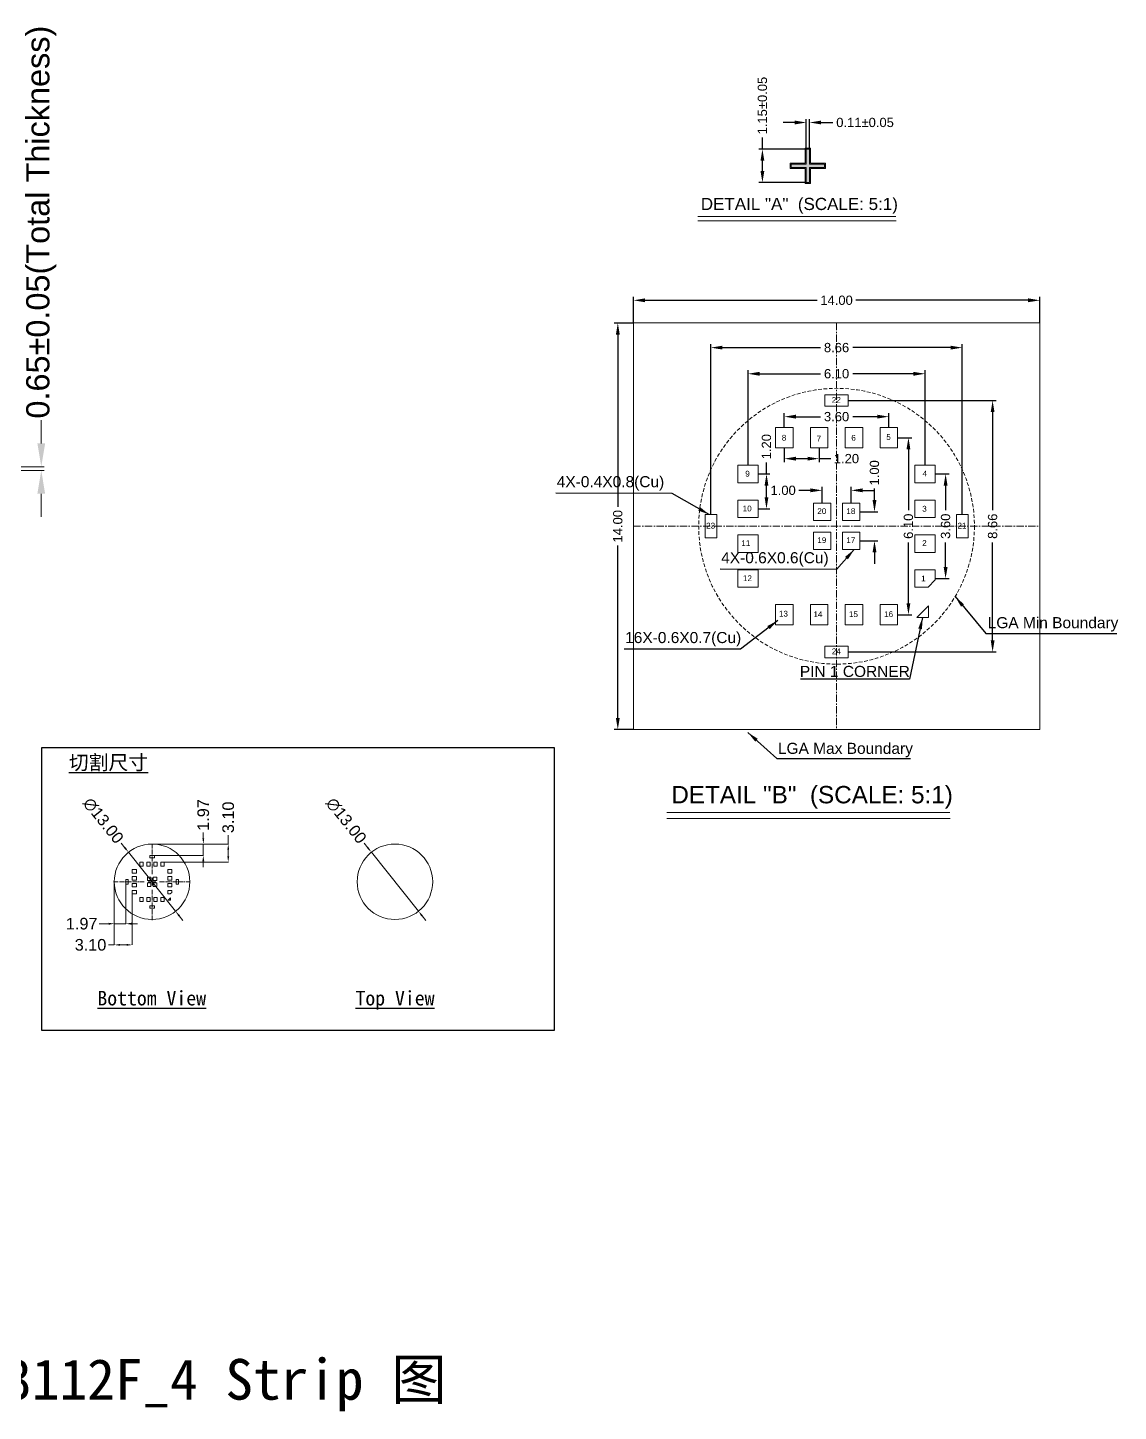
# Model space of a CAD drawing. Extents: x 1159 to 1602, y -185 to 88.
# Drawn here: x 1414 to 1601.9, y -185 to 53.3 of the extents above; entities that cross this region are included whole.
import ezdxf

# ---------------------------------------------------------------- set-up
doc = ezdxf.new("R2010")
doc.units = 0
doc.header["$MEASUREMENT"] = 0
for name, pattern in [('CENTER', [2, 1.25, -0.25, 0.25, -0.25]), ('CENTER2', [1.125, 0.75, -0.125, 0.125, -0.125]), ('HIDDEN2', [0.1875, 0.125, -0.0625])]:
    doc.linetypes.add(name, pattern=pattern)
doc.layers.get('0').update_dxf_attribs({"linetype": 'CONTINUOUS'})
for name, color, linetype in [('CENTER', 1, 'CENTER'), ('DIM', 150, 'CONTINUOUS'), ('OUTLINE', 7, 'CONTINUOUS'), ('Pin text', 6, 'CONTINUOUS'), ('PIN_SOLDERMASK_BOTTOM', 7, 'CONTINUOUS'), ('SUBSTRATE_GEOMETRY_OUTLINE', 7, 'CONTINUOUS'), ('Top layer', 3, 'CONTINUOUS'), ('top SMO', 11, 'CONTINUOUS'), ('TXT1', 7, 'CONTINUOUS')]:
    doc.layers.add(name, color=color, linetype=linetype)
doc.styles.add('ROMANS', font='arial.ttf')
doc.styles.get("Standard").update_dxf_attribs({"font": 'arial.ttf'})
doc.dimstyles.new('1 1 2', dxfattribs={"dimtxt": 2, "dimasz": 1, "dimexe": 0.02, "dimexo": 0, "dimgap": 0.5, "dimtad": 0, "dimzin": 1, "dimdsep": 46, "dimtxsty": 'Standard', "dimcen": 0, "dimclrd": 256, "dimclre": 256, "dimclrt": 256, "dimadec": 0, "dimazin": 2, "dimtp": 0.1, "dimtm": 0.1, "dimtfac": 0.71, "dimtmove": 0, "dimatfit": 3, "dimfxl": 0, "dimtzin": 0, "dimlwd": 0, "dimlwe": 0, "dimarcsym": 0})
doc.dimstyles.new('5xp_3dec', dxfattribs={"dimtxt": 1.6, "dimasz": 2, "dimexe": 0.6, "dimexo": 0, "dimgap": 0.7, "dimtad": 0, "dimlfac": 0.2, "dimzin": 0, "dimdsep": 46, "dimtxsty": 'Standard', "dimcen": 0.8, "dimclrd": 256, "dimclre": 256, "dimclrt": 256, "dimadec": 0, "dimazin": 0, "dimtfac": 1, "dimtofl": 0, "dimtmove": 0, "dimatfit": 3, "dimfxl": 0, "dimtolj": 1, "dimtzin": 0, "dimarcsym": 0})
doc.dimstyles.new('STANDARD$0', dxfattribs={"dimtxt": 0.8, "dimasz": 2, "dimexe": 0.4, "dimexo": 0.4, "dimgap": 0.4, "dimtad": 0, "dimzin": 0, "dimdsep": 46, "dimtxsty": 'Standard', "dimcen": 0.4, "dimclre": 256, "dimadec": 0, "dimazin": 0, "dimtol": 1, "dimtp": 0.05, "dimtm": 0.05, "dimtfac": 1, "dimtofl": 0, "dimtmove": 0, "dimatfit": 3, "dimfxl": 0, "dimtolj": 1, "dimtzin": 0, "dimlwd": 0, "dimlwe": 0, "dimarcsym": 0})
doc.dimstyles.new('STANDARD-IC', dxfattribs={"dimtxt": 2, "dimasz": 2, "dimexe": 0.6, "dimexo": 0.6, "dimgap": 1, "dimtad": 0, "dimlfac": 0.2, "dimzin": 1, "dimdsep": 46, "dimtxsty": 'Standard', "dimcen": 0.09, "dimadec": 0, "dimazin": 0, "dimtol": 1, "dimtp": 0.05, "dimtm": 0.05, "dimtfac": 1, "dimtofl": 0, "dimtmove": 0, "dimatfit": 3, "dimfxl": 0, "dimtolj": 1, "dimarcsym": 0})

# ---------------------------------------------------------------- blocks, each defined once
blk = doc.blocks.new('*D4')
at = {"layer": 'DIM', "color": 0, "lineweight": 0, "transparency": 16777216}
for p, q in [((1416.34, -18.29), (1416.34, -14.29)), ((1416.34, -26.94), (1416.34, -30.94))]:
    blk.add_line(p, q, dxfattribs=at)
at = {"layer": 'DIM', "lineweight": 0, "transparency": 16777216}
for p, q in [((1397.08, -22.29), (1416.84, -22.29)), ((1399.08, -22.94), (1416.84, -22.94))]:
    blk.add_line(p, q, dxfattribs=at)
at = {"layer": 'DIM', "color": 0, "lineweight": 0, "transparency": 16777216}
for points in [[(1415.67, -18.29), (1417, -18.29), (1416.34, -22.29)], [(1415.67, -26.94), (1417, -26.94), (1416.34, -22.94)]]:
    blk.add_solid(points, dxfattribs=at)
at = {"layer": 'DIM', "color": 0, "transparency": 16777216, "insert": (1416.34, 19.82), "char_height": 4, "attachment_point": 5, "rotation": 90}
blk.add_mtext('\\A1;0.65%%P0.05(Total Thickness)', dxfattribs=at)
blk = doc.blocks.new('*D9')
at = {"layer": 'DIM', "lineweight": -2, "transparency": 16777216}
for p, q in [((1546.11, 36.98), (1544.11, 36.98)), ((1548.11, 32.39), (1548.11, 37.58)), ((1548.66, 32.39), (1548.66, 37.58)), ((1550.66, 36.98), (1552.66, 36.98))]:
    blk.add_line(p, q, dxfattribs=at)
at = {"layer": 'DIM', "lineweight": 0, "transparency": 16777216}
for points in [[(1546.11, 37.31), (1546.11, 36.65), (1548.11, 36.98)], [(1550.66, 37.31), (1550.66, 36.65), (1548.66, 36.98)]]:
    blk.add_solid(points, dxfattribs=at)
at = {"layer": 'DIM', "lineweight": 0, "transparency": 16777216, "insert": (1558.23, 36.98), "char_height": 1.6, "attachment_point": 5}
blk.add_mtext('\\A1;0.11%%P0.05', dxfattribs=at)
blk = doc.blocks.new('*D10')
at = {"layer": 'DIM', "lineweight": -2, "transparency": 16777216}
for p, q in [((1540.55, 32.39), (1540.55, 34.39)), ((1548.11, 32.39), (1539.95, 32.39)), ((1540.55, 28.64), (1540.55, 30.39)), ((1548.11, 26.64), (1539.95, 26.64))]:
    blk.add_line(p, q, dxfattribs=at)
at = {"layer": 'DIM', "lineweight": 0, "transparency": 16777216}
for points in [[(1540.22, 30.39), (1540.88, 30.39), (1540.55, 32.39)], [(1540.22, 28.64), (1540.88, 28.64), (1540.55, 26.64)]]:
    blk.add_solid(points, dxfattribs=at)
at = {"layer": 'DIM', "lineweight": 0, "transparency": 16777216, "insert": (1540.55, 39.89), "char_height": 1.6, "attachment_point": 5, "rotation": 90}
blk.add_mtext('\\A1;1.15%%P0.05', dxfattribs=at)
blk = doc.blocks.new('*D61')
at = {"layer": 'DIM', "lineweight": -2, "transparency": 16777216}
for p, q in [((1518.32, 2.45), (1518.32, 6.96)), ((1520.32, 6.36), (1550, 6.36)), ((1586.32, 6.36), (1556.64, 6.36)), ((1588.32, 2.45), (1588.32, 6.96))]:
    blk.add_line(p, q, dxfattribs=at)
at = {"layer": 'DIM', "lineweight": 0, "transparency": 16777216}
for points in [[(1520.32, 6.69), (1520.32, 6.03), (1518.32, 6.36)], [(1586.32, 6.69), (1586.32, 6.03), (1588.32, 6.36)]]:
    blk.add_solid(points, dxfattribs=at)
at = {"layer": 'DIM', "lineweight": 0, "transparency": 16777216, "insert": (1553.32, 6.36), "char_height": 1.6, "attachment_point": 5}
blk.add_mtext('\\A1;14.00', dxfattribs=at)
blk = doc.blocks.new('*D62')
at = {"layer": 'DIM', "lineweight": -2, "transparency": 16777216}
for p, q in [((1518.32, 2.45), (1515.04, 2.45)), ((1515.64, 0.45), (1515.64, -29.23)), ((1515.64, -65.55), (1515.64, -35.87)), ((1518.32, -67.55), (1515.04, -67.55))]:
    blk.add_line(p, q, dxfattribs=at)
at = {"layer": 'DIM', "lineweight": 0, "transparency": 16777216}
for points in [[(1515.31, 0.45), (1515.98, 0.45), (1515.64, 2.45)], [(1515.31, -65.55), (1515.98, -65.55), (1515.64, -67.55)]]:
    blk.add_solid(points, dxfattribs=at)
at = {"layer": 'DIM', "lineweight": 0, "transparency": 16777216, "insert": (1515.64, -32.55), "char_height": 1.6, "attachment_point": 5, "rotation": 90}
blk.add_mtext('\\A1;14.00', dxfattribs=at)
blk = doc.blocks.new('*D63')
at = {"layer": 'DIM', "lineweight": -2, "transparency": 16777216}
for p, q in [((1563.82, -17.3), (1566.3, -17.3)), ((1565.7, -19.3), (1565.7, -29.77)), ((1565.7, -45.8), (1565.7, -35.33)), ((1563.82, -47.8), (1566.3, -47.8))]:
    blk.add_line(p, q, dxfattribs=at)
at = {"layer": 'DIM', "lineweight": 0, "transparency": 16777216}
for points in [[(1565.37, -19.3), (1566.03, -19.3), (1565.7, -17.3)], [(1565.37, -45.8), (1566.03, -45.8), (1565.7, -47.8)]]:
    blk.add_solid(points, dxfattribs=at)
at = {"layer": 'DIM', "lineweight": 0, "transparency": 16777216, "insert": (1565.7, -32.55), "char_height": 1.6, "attachment_point": 5, "rotation": 90}
blk.add_mtext('\\A1;6.10', dxfattribs=at)
blk = doc.blocks.new('*D64')
at = {"layer": 'DIM', "lineweight": -2, "transparency": 16777216}
for p, q in [((1570.32, -23.55), (1572.7, -23.55)), ((1572.1, -25.55), (1572.1, -29.77)), ((1572.1, -39.55), (1572.1, -35.32)), ((1570.32, -41.55), (1572.7, -41.55))]:
    blk.add_line(p, q, dxfattribs=at)
at = {"layer": 'DIM', "lineweight": 0, "transparency": 16777216}
for points in [[(1571.77, -25.55), (1572.44, -25.55), (1572.1, -23.55)], [(1571.77, -39.55), (1572.44, -39.55), (1572.1, -41.55)]]:
    blk.add_solid(points, dxfattribs=at)
at = {"layer": 'DIM', "lineweight": 0, "transparency": 16777216, "insert": (1572.1, -32.55), "char_height": 1.6, "attachment_point": 5, "rotation": 90}
blk.add_mtext('\\A1;3.60', dxfattribs=at)
blk = doc.blocks.new('*D65')
at = {"layer": 'DIM', "lineweight": -2, "transparency": 16777216}
for p, q in [((1544.32, -15.55), (1544.32, -13.08)), ((1546.32, -13.68), (1550.55, -13.68)), ((1560.32, -13.68), (1556.1, -13.68)), ((1562.32, -15.55), (1562.32, -13.08))]:
    blk.add_line(p, q, dxfattribs=at)
at = {"layer": 'DIM', "lineweight": 0, "transparency": 16777216}
for points in [[(1546.32, -13.34), (1546.32, -14.01), (1544.32, -13.68)], [(1560.32, -13.34), (1560.32, -14.01), (1562.32, -13.68)]]:
    blk.add_solid(points, dxfattribs=at)
at = {"layer": 'DIM', "lineweight": 0, "transparency": 16777216, "insert": (1553.32, -13.68), "char_height": 1.6, "attachment_point": 5}
blk.add_mtext('\\A1;3.60', dxfattribs=at)
blk = doc.blocks.new('*D66')
at = {"layer": 'DIM', "lineweight": -2, "transparency": 16777216}
for p, q in [((1538.07, -22.05), (1538.07, -5.69)), ((1540.07, -6.29), (1550.54, -6.29)), ((1566.57, -6.29), (1556.1, -6.29)), ((1568.57, -22.05), (1568.57, -5.69))]:
    blk.add_line(p, q, dxfattribs=at)
at = {"layer": 'DIM', "lineweight": 0, "transparency": 16777216}
for points in [[(1540.07, -5.96), (1540.07, -6.63), (1538.07, -6.29)], [(1566.57, -5.96), (1566.57, -6.63), (1568.57, -6.29)]]:
    blk.add_solid(points, dxfattribs=at)
at = {"layer": 'DIM', "lineweight": 0, "transparency": 16777216, "insert": (1553.32, -6.29), "char_height": 1.6, "attachment_point": 5}
blk.add_mtext('\\A1;6.10', dxfattribs=at)
blk = doc.blocks.new('*D67')
at = {"layer": 'DIM', "lineweight": -2, "transparency": 16777216}
for p, q in [((1555.32, -10.9), (1580.8, -10.9)), ((1580.2, -12.9), (1580.2, -29.77)), ((1580.2, -52.2), (1580.2, -35.33)), ((1555.32, -54.2), (1580.8, -54.2))]:
    blk.add_line(p, q, dxfattribs=at)
at = {"layer": 'DIM', "lineweight": 0, "transparency": 16777216}
for points in [[(1579.87, -12.9), (1580.53, -12.9), (1580.2, -10.9)], [(1579.87, -52.2), (1580.53, -52.2), (1580.2, -54.2)]]:
    blk.add_solid(points, dxfattribs=at)
at = {"layer": 'DIM', "lineweight": 0, "transparency": 16777216, "insert": (1580.2, -32.55), "char_height": 1.6, "attachment_point": 5, "rotation": 90}
blk.add_mtext('\\A1;8.66', dxfattribs=at)
blk = doc.blocks.new('*D68')
at = {"layer": 'DIM', "lineweight": -2, "transparency": 16777216}
for p, q in [((1531.67, -30.55), (1531.67, -1.19)), ((1533.67, -1.79), (1550.54, -1.79)), ((1572.97, -1.79), (1556.1, -1.79)), ((1574.97, -30.55), (1574.97, -1.19))]:
    blk.add_line(p, q, dxfattribs=at)
at = {"layer": 'DIM', "lineweight": 0, "transparency": 16777216}
for points in [[(1533.67, -1.46), (1533.67, -2.12), (1531.67, -1.79)], [(1572.97, -1.46), (1572.97, -2.12), (1574.97, -1.79)]]:
    blk.add_solid(points, dxfattribs=at)
at = {"layer": 'DIM', "lineweight": 0, "transparency": 16777216, "insert": (1553.32, -1.79), "char_height": 1.6, "attachment_point": 5}
blk.add_mtext('\\A1;8.66', dxfattribs=at)
blk = doc.blocks.new('*D69')
at = {"layer": 'DIM', "lineweight": -2, "transparency": 16777216}
for p, q in [((1559.85, -28.05), (1559.85, -26.05)), ((1557.32, -30.05), (1560.45, -30.05)), ((1557.32, -35.05), (1560.45, -35.05)), ((1559.85, -37.05), (1559.85, -39.05))]:
    blk.add_line(p, q, dxfattribs=at)
at = {"layer": 'DIM', "lineweight": 0, "transparency": 16777216}
for points in [[(1559.52, -28.05), (1560.19, -28.05), (1559.85, -30.05)], [(1559.52, -37.05), (1560.19, -37.05), (1559.85, -35.05)]]:
    blk.add_solid(points, dxfattribs=at)
at = {"layer": 'DIM', "lineweight": 0, "transparency": 16777216, "insert": (1559.85, -23.35), "char_height": 1.6, "attachment_point": 5, "rotation": 90}
blk.add_mtext('\\A1;1.00', dxfattribs=at)
blk = doc.blocks.new('*D70')
at = {"layer": 'DIM', "lineweight": -2, "transparency": 16777216}
for p, q in [((1550.82, -28.55), (1550.82, -25.77)), ((1555.82, -28.55), (1555.82, -25.77)), ((1548.82, -26.37), (1546.82, -26.37)), ((1557.82, -26.37), (1559.82, -26.37))]:
    blk.add_line(p, q, dxfattribs=at)
at = {"layer": 'DIM', "lineweight": 0, "transparency": 16777216}
for points in [[(1548.82, -26.03), (1548.82, -26.7), (1550.82, -26.37)], [(1557.82, -26.03), (1557.82, -26.7), (1555.82, -26.37)]]:
    blk.add_solid(points, dxfattribs=at)
at = {"layer": 'DIM', "lineweight": 0, "transparency": 16777216, "insert": (1544.12, -26.37), "char_height": 1.6, "attachment_point": 5}
blk.add_mtext('\\A1;1.00', dxfattribs=at)
blk = doc.blocks.new('*D71')
at = {"layer": 'DIM', "lineweight": -2, "transparency": 16777216}
for p, q in [((1544.32, -19.05), (1544.32, -21.51)), ((1550.32, -19.05), (1550.32, -21.51)), ((1546.32, -20.91), (1548.32, -20.91)), ((1550.32, -20.91), (1552.32, -20.91))]:
    blk.add_line(p, q, dxfattribs=at)
at = {"layer": 'DIM', "lineweight": 0, "transparency": 16777216}
for points in [[(1546.32, -20.58), (1546.32, -21.24), (1544.32, -20.91)], [(1548.32, -20.58), (1548.32, -21.24), (1550.32, -20.91)]]:
    blk.add_solid(points, dxfattribs=at)
at = {"layer": 'DIM', "lineweight": 0, "transparency": 16777216, "insert": (1555.02, -20.91), "char_height": 1.6, "attachment_point": 5}
blk.add_mtext('\\A1;1.20', dxfattribs=at)
blk = doc.blocks.new('*D72')
at = {"layer": 'DIM', "lineweight": -2, "transparency": 16777216}
for p, q in [((1539.82, -23.55), (1541.85, -23.55)), ((1541.25, -23.55), (1541.25, -21.55)), ((1541.25, -27.55), (1541.25, -25.55)), ((1539.82, -29.55), (1541.85, -29.55))]:
    blk.add_line(p, q, dxfattribs=at)
at = {"layer": 'DIM', "lineweight": 0, "transparency": 16777216}
for points in [[(1540.92, -25.55), (1541.58, -25.55), (1541.25, -23.55)], [(1540.92, -27.55), (1541.58, -27.55), (1541.25, -29.55)]]:
    blk.add_solid(points, dxfattribs=at)
at = {"layer": 'DIM', "lineweight": 0, "transparency": 16777216, "insert": (1541.25, -18.85), "char_height": 1.6, "attachment_point": 5, "rotation": 90}
blk.add_mtext('\\A1;1.20', dxfattribs=at)
blk = doc.blocks.new('*U91')
at = {"layer": 'DIM', "color": 0, "linetype": 'CENTER2', "lineweight": 0, "transparency": 16777216}
for p, q in [((0, 1.3), (0, 6.62)), ((-6.62, 0), (-1.3, 0)), ((1.3, 0), (6.62, 0)), ((0, -6.62), (0, -1.3))]:
    blk.add_line(p, q, dxfattribs=at)
at = {"layer": 'DIM', "color": 0, "linetype": 'Continuous', "lineweight": 0, "transparency": 16777216}
for p, q in [((-0.65, 0), (0.65, 0)), ((0, -0.65), (0, 0.65))]:
    blk.add_line(p, q, dxfattribs=at)
blk = doc.blocks.new('*D92')
at = {"layer": 'DIM', "lineweight": 0, "transparency": 16777216}
for p, q in [((1444.25, -86.27), (1444.25, -85.27)), ((1435.42, -87.27), (1444.27, -87.27)), ((1444.25, -89.24), (1444.25, -87.27)), ((1435.42, -89.24), (1444.27, -89.24)), ((1444.25, -90.24), (1444.25, -91.24))]:
    blk.add_line(p, q, dxfattribs=at)
for points in [[(1444.08, -86.27), (1444.41, -86.27), (1444.25, -87.27)], [(1444.08, -90.24), (1444.41, -90.24), (1444.25, -89.24)]]:
    blk.add_solid(points, dxfattribs=at)
at = {"layer": 'DIM', "lineweight": 0, "transparency": 16777216, "insert": (1444.25, -82.27), "char_height": 2, "attachment_point": 5, "rotation": 90}
blk.add_mtext('1.97', dxfattribs=at)
blk = doc.blocks.new('*D93')
at = {"layer": 'DIM', "lineweight": 0, "transparency": 16777216}
for p, q in [((1448.54, -87.27), (1448.54, -85.77)), ((1435.42, -87.27), (1448.56, -87.27)), ((1437.52, -90.37), (1448.56, -90.37)), ((1448.54, -89.37), (1448.54, -88.27))]:
    blk.add_line(p, q, dxfattribs=at)
for points in [[(1448.38, -88.27), (1448.71, -88.27), (1448.54, -87.27)], [(1448.38, -89.37), (1448.71, -89.37), (1448.54, -90.37)]]:
    blk.add_solid(points, dxfattribs=at)
at = {"layer": 'DIM', "lineweight": 0, "transparency": 16777216, "insert": (1448.54, -82.68), "char_height": 2, "attachment_point": 5, "rotation": 90}
blk.add_mtext('3.10', dxfattribs=at)
blk = doc.blocks.new('*D94')
at = {"layer": 'DIM', "lineweight": 0, "transparency": 16777216}
for p, q in [((1428.92, -93.77), (1428.92, -101.02)), ((1430.89, -94.17), (1430.89, -101.02)), ((1427.92, -101), (1426.3, -101)), ((1430.89, -101), (1428.92, -101)), ((1431.89, -101), (1432.89, -101))]:
    blk.add_line(p, q, dxfattribs=at)
for points in [[(1427.92, -100.83), (1427.92, -101.17), (1428.92, -101)], [(1431.89, -100.83), (1431.89, -101.17), (1430.89, -101)]]:
    blk.add_solid(points, dxfattribs=at)
at = {"layer": 'DIM', "lineweight": 0, "transparency": 16777216, "insert": (1423.3, -101), "char_height": 2, "attachment_point": 5}
blk.add_mtext('1.97', dxfattribs=at)
blk = doc.blocks.new('*D95')
at = {"layer": 'DIM', "lineweight": 0, "transparency": 16777216}
for p, q in [((1428.92, -93.77), (1428.92, -104.66)), ((1432.02, -95.87), (1432.02, -104.66)), ((1428.92, -104.64), (1427.92, -104.64)), ((1431.02, -104.64), (1429.92, -104.64))]:
    blk.add_line(p, q, dxfattribs=at)
for points in [[(1429.92, -104.47), (1429.92, -104.8), (1428.92, -104.64)], [(1431.02, -104.47), (1431.02, -104.8), (1432.02, -104.64)]]:
    blk.add_solid(points, dxfattribs=at)
at = {"layer": 'DIM', "lineweight": 0, "transparency": 16777216, "insert": (1424.82, -104.64), "char_height": 2, "attachment_point": 5}
blk.add_mtext('3.10', dxfattribs=at)
blk = doc.blocks.new('*D104')
at = {"layer": 'DIM', "lineweight": 0, "transparency": 16777216}
for p, q in [((1430.12, -87.13), (1430.74, -87.91)), ((1439.47, -98.85), (1431.36, -88.69)), ((1440.09, -99.64), (1440.72, -100.42))]:
    blk.add_line(p, q, dxfattribs=at)
for points in [[(1430.87, -87.81), (1430.61, -88.01), (1431.36, -88.69)], [(1440.22, -99.53), (1439.96, -99.74), (1439.47, -98.85)]]:
    blk.add_solid(points, dxfattribs=at)
at = {"layer": 'DIM', "lineweight": 0, "transparency": 16777216, "insert": (1427.02, -83.25), "char_height": 2, "attachment_point": 5, "rotation": 308.5763}
blk.add_mtext('∅13.00', dxfattribs=at)
blk = doc.blocks.new('*D105')
at = {"layer": 'DIM', "lineweight": 0, "transparency": 16777216}
for p, q in [((1471.95, -87.13), (1472.58, -87.91)), ((1481.31, -98.85), (1473.2, -88.69)), ((1481.93, -99.64), (1482.56, -100.42))]:
    blk.add_line(p, q, dxfattribs=at)
for points in [[(1472.71, -87.81), (1472.45, -88.01), (1473.2, -88.69)], [(1482.06, -99.53), (1481.8, -99.74), (1481.31, -98.85)]]:
    blk.add_solid(points, dxfattribs=at)
at = {"layer": 'DIM', "lineweight": 0, "transparency": 16777216, "insert": (1468.86, -83.25), "char_height": 2, "attachment_point": 5, "rotation": 308.5763}
blk.add_mtext('∅13.00', dxfattribs=at)

msp = doc.modelspace()

# ---------------------------------------------------------------- hatches: boundary and pattern name
at = {"layer": 'Top layer', "lineweight": 13}
h = msp.add_hatch(color=256, dxfattribs=at)
h.dxf.hatch_style = 1
h.paths.add_polyline_path([(1548.657, 29.242), (1548.657, 26.642), (1548.107, 26.642), (1548.107, 29.242), (1545.507, 29.242), (1545.507, 29.792), (1548.107, 29.792), (1548.107, 32.392), (1548.657, 32.392), (1548.657, 29.792), (1551.257, 29.792), (1551.257, 29.242)])

# ---------------------------------------------------------------- linework, layer by layer
at = {"color": 3, "ltscale": 2}
for p, q in [((1416.359, -70.717), (1416.359, -119.333)), ((1504.762, -70.717), (1416.359, -70.717)), ((1504.762, -119.333), (1504.762, -70.717)), ((1416.359, -119.333), (1504.762, -119.333))]:
    msp.add_line(p, q, dxfattribs=at)
at = {"layer": 'CENTER', "linetype": 'CENTER', "lineweight": 0}
for p, q in [((1553.32, 2.453), (1553.32, -67.547)), ((1518.32, -32.547), (1588.32, -32.547))]:
    msp.add_line(p, q, dxfattribs=at)
at = {"layer": 'OUTLINE', "linetype": 'HIDDEN2', "lineweight": 0, "ltscale": 5}
msp.add_circle((1553.32, -32.547), 23.75, dxfattribs=at)
at = {"layer": 'PIN_SOLDERMASK_BOTTOM', "lineweight": 0}
for points in [[(1551.32, -9.897), (1551.32, -11.897), (1555.32, -11.897), (1555.32, -9.897)], [(1542.82, -15.547), (1542.82, -19.047), (1545.82, -19.047), (1545.82, -15.547)], [(1548.82, -19.047), (1548.82, -15.547), (1551.82, -15.547), (1551.82, -19.047)], [(1554.82, -19.047), (1554.82, -15.547), (1557.82, -15.547), (1557.82, -19.047)], [(1560.82, -19.047), (1560.82, -15.547), (1563.82, -15.547), (1563.82, -19.047)], [(1536.32, -25.047), (1536.32, -22.047), (1539.82, -22.047), (1539.82, -25.047)], [(1566.82, -25.047), (1566.82, -22.047), (1570.32, -22.047), (1570.32, -25.047)], [(1536.32, -31.047), (1536.32, -28.047), (1539.82, -28.047), (1539.82, -31.047)], [(1549.32, -28.547), (1552.32, -28.547), (1552.32, -31.547), (1549.32, -31.547)], [(1557.32, -28.547), (1554.32, -28.547), (1554.32, -31.547), (1557.32, -31.547)], [(1566.82, -31.047), (1566.82, -28.047), (1570.32, -28.047), (1570.32, -31.047)], [(1530.67, -34.547), (1532.67, -34.547), (1532.67, -30.547), (1530.67, -30.547)], [(1575.97, -34.547), (1573.97, -34.547), (1573.97, -30.547), (1575.97, -30.547)], [(1536.32, -37.047), (1536.32, -34.047), (1539.82, -34.047), (1539.82, -37.047)], [(1549.32, -36.547), (1552.32, -36.547), (1552.32, -33.547), (1549.32, -33.547)], [(1557.32, -36.547), (1554.32, -36.547), (1554.32, -33.547), (1557.32, -33.547)], [(1566.82, -37.047), (1566.82, -34.047), (1570.32, -34.047), (1570.32, -37.047)], [(1536.32, -43.047), (1536.32, -40.047), (1539.82, -40.047), (1539.82, -43.047)], [(1566.82, -40.047), (1566.82, -43.047), (1569.07, -43.047), (1570.32, -41.797), (1570.32, -40.047)], [(1542.82, -49.547), (1542.82, -46.047), (1545.82, -46.047), (1545.82, -49.547)], [(1548.82, -49.547), (1548.82, -46.047), (1551.82, -46.047), (1551.82, -49.547)], [(1554.82, -49.547), (1554.82, -46.047), (1557.82, -46.047), (1557.82, -49.547)], [(1560.82, -49.547), (1560.82, -46.047), (1563.82, -46.047), (1563.82, -49.547)], [(1569.13, -48.276), (1569.13, -46.276), (1567.13, -48.276)], [(1551.32, -55.197), (1551.32, -53.197), (1555.32, -53.197), (1555.32, -55.197)]]:
    msp.add_lwpolyline(points, close=True, dxfattribs=at)
at = {"layer": 'PIN_SOLDERMASK_BOTTOM', "color": 6, "lineweight": 0}
for points in [[(1433.316, -90.373), (1433.316, -91.073), (1433.916, -91.073), (1433.916, -90.373)], [(1434.516, -91.073), (1434.516, -90.373), (1435.116, -90.373), (1435.116, -91.073)], [(1435.016, -89.243), (1435.016, -89.643), (1435.816, -89.643), (1435.816, -89.243)], [(1435.716, -91.073), (1435.716, -90.373), (1436.316, -90.373), (1436.316, -91.073)], [(1436.916, -91.073), (1436.916, -90.373), (1437.516, -90.373), (1437.516, -91.073)], [(1432.016, -92.273), (1432.016, -91.673), (1432.716, -91.673), (1432.716, -92.273)], [(1432.016, -93.473), (1432.016, -92.873), (1432.716, -92.873), (1432.716, -93.473)], [(1438.116, -92.273), (1438.116, -91.673), (1438.816, -91.673), (1438.816, -92.273)], [(1438.116, -93.473), (1438.116, -92.873), (1438.816, -92.873), (1438.816, -93.473)], [(1430.886, -94.173), (1431.286, -94.173), (1431.286, -93.373), (1430.886, -93.373)], [(1432.016, -94.673), (1432.016, -94.073), (1432.716, -94.073), (1432.716, -94.673)], [(1432.016, -95.873), (1432.016, -95.273), (1432.716, -95.273), (1432.716, -95.873)], [(1434.616, -92.973), (1435.216, -92.973), (1435.216, -93.573), (1434.616, -93.573)], [(1434.616, -94.573), (1435.216, -94.573), (1435.216, -93.973), (1434.616, -93.973)], [(1436.216, -92.973), (1435.616, -92.973), (1435.616, -93.573), (1436.216, -93.573)], [(1436.216, -94.573), (1435.616, -94.573), (1435.616, -93.973), (1436.216, -93.973)], [(1438.116, -94.673), (1438.116, -94.073), (1438.816, -94.073), (1438.816, -94.673)], [(1438.116, -95.273), (1438.116, -95.873), (1438.566, -95.873), (1438.816, -95.623), (1438.816, -95.273)], [(1439.946, -94.173), (1439.546, -94.173), (1439.546, -93.373), (1439.946, -93.373)], [(1433.316, -97.173), (1433.316, -96.473), (1433.916, -96.473), (1433.916, -97.173)], [(1434.516, -97.173), (1434.516, -96.473), (1435.116, -96.473), (1435.116, -97.173)], [(1435.716, -97.173), (1435.716, -96.473), (1436.316, -96.473), (1436.316, -97.173)], [(1436.916, -97.173), (1436.916, -96.473), (1437.516, -96.473), (1437.516, -97.173)], [(1438.577, -96.919), (1438.577, -96.519), (1438.177, -96.919)], [(1435.016, -98.303), (1435.016, -97.903), (1435.816, -97.903), (1435.816, -98.303)]]:
    msp.add_lwpolyline(points, close=True, dxfattribs=at)
at = {"layer": 'SUBSTRATE_GEOMETRY_OUTLINE', "lineweight": 0}
msp.add_lwpolyline([(1588.32, -67.547), (1518.32, -67.547), (1518.32, 2.453), (1588.32, 2.453)], close=True, dxfattribs=at)
at = {"layer": 'SUBSTRATE_GEOMETRY_OUTLINE', "color": 3, "lineweight": 0}
for centre in [(1435.416, -93.773), (1477.255, -93.773)]:
    msp.add_circle(centre, 6.5, dxfattribs=at)
at = {"layer": 'Top layer', "lineweight": 13}
msp.add_lwpolyline([(1548.657, 29.242), (1548.657, 26.642), (1548.107, 26.642), (1548.107, 29.242), (1545.507, 29.242), (1545.507, 29.792), (1548.107, 29.792), (1548.107, 32.392), (1548.657, 32.392), (1548.657, 29.792), (1551.257, 29.792), (1551.257, 29.242)], close=True, dxfattribs=at)
at = {"layer": 'top SMO', "lineweight": 13}
msp.add_lwpolyline([(1548.832, 29.067), (1548.832, 26.467), (1547.932, 26.467), (1547.932, 29.067), (1545.332, 29.067), (1545.332, 29.967), (1547.932, 29.967), (1547.932, 32.567), (1548.832, 32.567), (1548.832, 29.967), (1551.432, 29.967), (1551.432, 29.067)], close=True, dxfattribs=at)
at = {"layer": 'TXT1', "lineweight": 0}
for p, q in [((1529.413, 20.067), (1563.575, 20.067)), ((1529.418, 20.817), (1563.512, 20.817)), ((1524.106, -82.893), (1572.908, -82.893)), ((1524.112, -81.822), (1572.818, -81.822))]:
    msp.add_line(p, q, dxfattribs=at)

# ---------------------------------------------------------------- block references
at = {"layer": 'DIM', "linetype": 'CENTER2', "lineweight": 0}
msp.add_blockref('*U91', (1435.416, -93.773), dxfattribs=at)

# ---------------------------------------------------------------- texts
at = {"color": 3, "ltscale": 2, "insert": (1421.09, -71.977), "char_height": 2.5, "attachment_point": 1}
msp.add_mtext_dynamic_manual_height_columns('{\\fSimSun|b0|i0|c134|p2;\\L\\C6;切割尺寸}', width=43.01306, gutter_width=12.5, heights=[0], dxfattribs=at)
at = {"color": 2, "ltscale": 2, "char_height": 2.5, "attachment_point": 1}
for s, insert in [('{\\fSimHei|b0|i0|c134|p49;\\L\\C6;Bottom View}', (1426.004, -112.564)), ('{\\fSimHei|b0|i0|c134|p49;\\L\\C6;Top View}', (1470.463, -112.564))]:
    msp.add_mtext_dynamic_manual_height_columns(s, width=29.08809, gutter_width=12.5, heights=[0], dxfattribs=dict(at, insert=insert))
at = {"layer": 'DIM', "lineweight": 0, "char_height": 1.90703, "attachment_point": 1}
for s, insert, width in [('4X-0.4X0.8(Cu)', (1505.129, -23.92), 33.23158), ('4X-0.6X0.6(Cu)', (1533.445, -37.015), 33.23158), ('LGA Min Boundary ', (1579.352, -48.198), 33.3471), ('16X-0.6X0.7(Cu)', (1516.909, -50.762), 33.23158), ('PIN 1 CORNER', (1546.999, -56.594), 33.3471), ('LGA Max Boundary', (1543.225, -69.846), 33.23158)]:
    msp.add_mtext(s, dxfattribs=dict(at, insert=insert, width=width))
at = {"layer": 'DIM', "lineweight": 0, "insert": (1247.691, -175.956), "char_height": 7, "attachment_point": 1}
msp.add_mtext_dynamic_manual_height_columns('{\\fSimSun|b0|i0|c134|p2;\\C2;深圳贝特莱电子科技股份有限公司 BF83112F_4 Strip 图}', width=264.06255, gutter_width=2, heights=[9.854], dxfattribs=at)
at = {"layer": 'Pin text', "lineweight": 0, "char_height": 1, "width": 235, "attachment_point": 3}
for s, insert in [('22', (1554.056, -10.294)), ('9', (1538.377, -23.001)), ('4', (1568.913, -22.979)), ('10', (1538.699, -28.995)), ('20', (1551.556, -29.444)), ('18', (1556.556, -29.444)), ('3', (1568.849, -29.035)), ('23', (1532.406, -31.944)), ('21', (1575.706, -31.944)), ('11', (1538.473, -34.962)), ('19', (1551.556, -34.444)), ('17', (1556.556, -34.444)), ('2', (1568.847, -34.931)), ('12', (1538.748, -41.002)), ('1', (1568.659, -41.046)), ('15', (1557.003, -47.193)), ('16', (1563.056, -47.194)), ('24', (1554.056, -53.594))]:
    msp.add_mtext(s, dxfattribs=dict(at, insert=insert))
for s, insert, rotation in [('8', (1544.661, -16.813), 360), ('7', (1550.672, -16.948), 0), ('6', (1556.637, -16.822), 360), ('5', (1562.665, -16.686), 360), ('13', (1544.946, -47.111), 0), ('14', (1550.886, -47.205), 0)]:
    msp.add_mtext(s, dxfattribs=dict(at, insert=insert, rotation=rotation))
at = {"layer": 'TXT1', "lineweight": 0, "ltscale": 0.005, "style": 'ROMANS'}
for s, height, p in [('DETAIL "A"  (SCALE: 5:1)', 2.09475, (1529.939, 21.906)), ('DETAIL "B"  (SCALE: 5:1)', 2.9925, (1524.857, -80.266))]:
    msp.add_text(s, height=height, dxfattribs=at).set_placement(p)

# ---------------------------------------------------------------- dimensions: what is measured, and where the dimension line sits
at = {"layer": 'DIM'}
dim = msp.add_linear_dim(base=(1416.335, -22.294), p1=(1399.08, -22.944), p2=(1397.08, -22.294), angle=90, text='0.65%%P0.05(Total Thickness)', dimstyle='STANDARD$0', override={"dimtxt": 4, "dimasz": 4, "dimexe": 0.5, "dimexo": 0, "dimgap": 0.5, "dimcen": 0, "dimtp": 0.1, "dimtm": 0.1, "dimfxl": 1}, dxfattribs=at)
dim.commit()
dim.dimension.update_dxf_attribs({"geometry": '*D4', "text_midpoint": (1416.335, 19.824)})
at = {"layer": 'DIM', "lineweight": 0}
dim = msp.add_linear_dim(base=(1540.549, 26.642), p1=(1548.107, 32.392), p2=(1548.107, 26.642), angle=90, text='<>%%P0.05', dimstyle='5xp_3dec', dxfattribs=at)
dim.commit()
dim.dimension.update_dxf_attribs({"geometry": '*D10', "text_midpoint": (1540.549, 39.889), "dimtype": 160})
dim = msp.add_linear_dim(base=(1548.657, 36.981), p1=(1548.107, 32.392), p2=(1548.657, 32.392), angle=0, text='<>%%P0.05', dimstyle='5xp_3dec', dxfattribs=at)
dim.commit()
dim.dimension.update_dxf_attribs({"geometry": '*D9', "text_midpoint": (1558.23, 36.981)})
for base, p1, p2, angle, dimstyle, picture, middle in [((1588.32, 6.36), (1518.32, 2.453), (1588.32, 2.453), 0, '5xp_3dec', '*D61', (1553.32, 6.36)), ((1515.643, -67.547), (1518.32, 2.453), (1518.32, -67.547), 90, '5xp_3dec', '*D62', (1515.643, -32.547)), ((1574.97, -1.79), (1531.67, -30.547), (1574.97, -30.547), 0, '5xp_3dec', '*D68', (1553.32, -1.79)), ((1568.57, -6.292), (1538.07, -22.047), (1568.57, -22.047), 0, '5xp_3dec', '*D66', (1553.32, -6.292)), ((1580.2, -54.197), (1555.32, -10.897), (1555.32, -54.197), 90, '5xp_3dec', '*D67', (1580.2, -32.547)), ((1544.32, -13.678), (1562.32, -15.547), (1544.32, -15.547), 0, '5xp_3dec', '*D65', (1553.32, -13.678)), ((1565.7, -47.797), (1563.82, -17.297), (1563.82, -47.797), 90, '5xp_3dec', '*D63', (1565.7, -32.547)), ((1559.852, -30.047), (1557.32, -35.047), (1557.32, -30.047), 90, '5xp_3dec', '*D69', (1559.852, -23.347)), ((1572.103, -41.547), (1570.32, -23.547), (1570.32, -41.547), 90, '5xp_3dec', '*D64', (1572.103, -32.547)), ((1550.82, -26.368), (1555.82, -28.547), (1550.82, -28.547), 0, '5xp_3dec', '*D70', (1544.12, -26.368)), ((1428.916, -104.637), (1432.016, -95.873), (1428.916, -93.773), 0, '1 1 2', '*D95', (1424.822, -104.637))]:
    dim = msp.add_linear_dim(base=base, p1=p1, p2=p2, angle=angle, dimstyle=dimstyle, override={"dimfxl": 0.18}, dxfattribs=at)
    dim.commit()
    dim.dimension.update_dxf_attribs({"geometry": picture, "text_midpoint": middle})
for base, p1, p2, angle, picture, middle in [((1541.25, -23.547), (1539.82, -29.547), (1539.82, -23.547), 90, '*D72', (1541.25, -18.847)), ((1550.32, -20.91), (1544.32, -19.047), (1550.32, -19.047), 0, '*D71', (1555.02, -20.91))]:
    dim = msp.add_linear_dim(base=base, p1=p1, p2=p2, angle=angle, dimstyle='5xp_3dec', dxfattribs=at)
    dim.commit()
    dim.dimension.update_dxf_attribs({"geometry": picture, "text_midpoint": middle})
for p1, p2, picture, middle in [((1439.469, -98.855), (1431.362, -88.692), '*D104', (1427.023, -83.251)), ((1481.308, -98.855), (1473.202, -88.692), '*D105', (1468.862, -83.251))]:
    dim = msp.add_diameter_dim_2p(p1=p1, p2=p2, dimstyle='1 1 2', override={"dimfxl": 0.18}, dxfattribs=at)
    dim.commit()
    dim.dimension.update_dxf_attribs({"geometry": picture, "text_midpoint": middle})
dim = msp.add_aligned_dim(p1=(1435.416, -89.243), p2=(1435.416, -87.273), distance=-8.831, dimstyle='1 1 2', override={"dimfxl": 0.18}, dxfattribs=at)
dim.commit()
dim.dimension.update_dxf_attribs({"geometry": '*D92', "text_midpoint": (1444.247, -82.27)})
for base, p1, p2, angle, picture, middle in [((1448.543, -90.373), (1435.416, -87.273), (1437.516, -90.373), 90, '*D93', (1448.543, -82.68)), ((1428.916, -101.001), (1430.886, -94.173), (1428.916, -93.773), 0, '*D94', (1423.301, -101.001))]:
    dim = msp.add_linear_dim(base=base, p1=p1, p2=p2, angle=angle, dimstyle='1 1 2', override={"dimfxl": 0.18}, dxfattribs=at)
    dim.commit()
    dim.dimension.update_dxf_attribs({"geometry": picture, "text_midpoint": middle, "dimtype": 160})

# ---------------------------------------------------------------- leaders
for points in [[(1531.404, -30.547), (1524.987, -26.888), (1504.981, -26.872)], [(1556.361, -36.547), (1553.303, -39.983), (1533.297, -39.968)], [(1573.747, -44.664), (1579.016, -51.005), (1601.618, -51.009)], [(1543.185, -48.778), (1536.767, -53.73), (1516.761, -53.715)], [(1568.13, -48.276), (1565.865, -58.872), (1547.132, -58.859)], [(1538.041, -68.058), (1543.041, -72.545), (1566.043, -72.529)]]:
    msp.add_leader(points, dimstyle='STANDARD-IC', override={"dimdec": 4}, dxfattribs=at)

doc.saveas('drawing.dxf')
